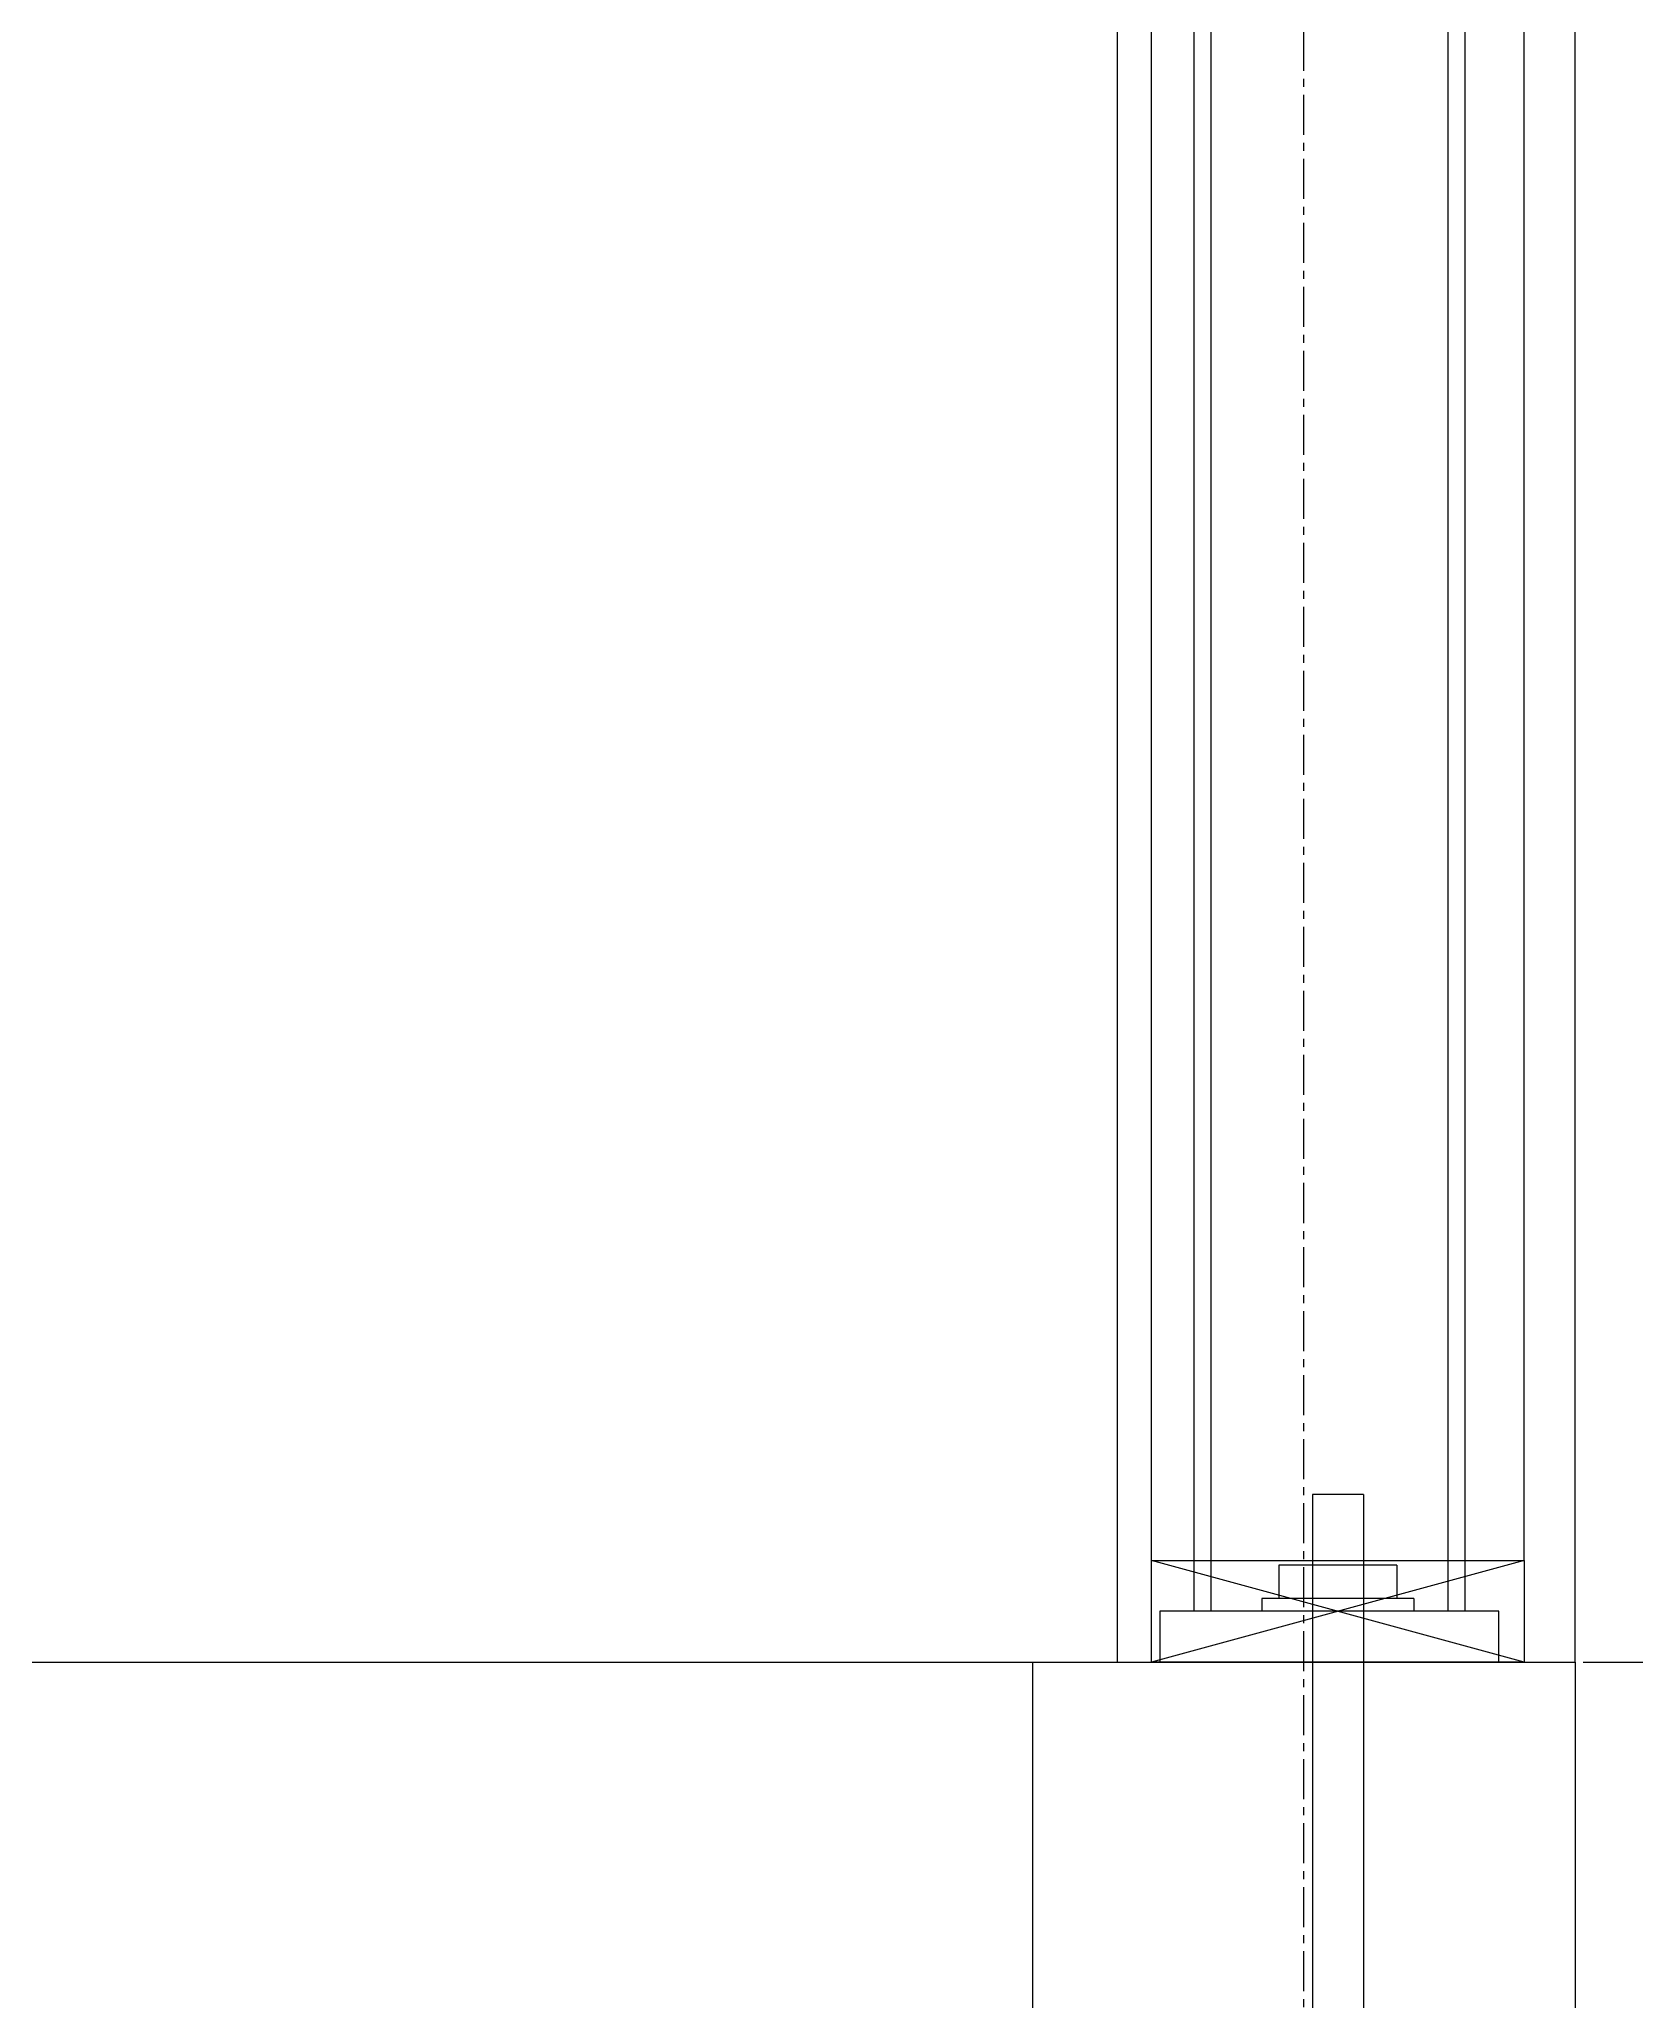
# Model space of a CAD drawing. Header units: millimetres. Extents: x -83614 to 248318, y 36678 to 90681.
# Drawn here: x 232351 to 232949, y 58788 to 59524 of the extents above; entities that cross this region are included whole.
import ezdxf

# ---------------------------------------------------------------- set-up
doc = ezdxf.new("R2010")
doc.units = ezdxf.units.MM
doc.linetypes.add('CENTER', pattern=[2, 1.25, -0.25, 0.25, -0.25])
for name, color, linetype in [('C-241-1', 241, 'Continuous'), ('LAYER11A', 11, 'Continuous'), ('LAYER131A', 131, 'Continuous'), ('LAYER7C', 7, 'CENTER'), ('Struc_Plan_WCol', 30, 'Continuous'), ('Struc_Section_BP', 135, 'Continuous'), ('Struc_Section_Dim', 2, 'Continuous'), ('Struc_Section_Steel', 11, 'Continuous')]:
    doc.layers.add(name, color=color, linetype=linetype)
doc.styles.add('ROMANS-115', font='romans.shx', dxfattribs={"width": 1.15})
doc.dimstyles.new('48-ROMANS-115', dxfattribs={"dimtxt": 3, "dimasz": 3, "dimexe": 3, "dimexo": 3, "dimgap": 0.0625, "dimtad": 1, "dimdec": 4, "dimzin": 1, "dimdsep": 46, "dimlunit": 4, "dimtxsty": 'ROMANS-115', "dimcen": 0.0625, "dimclrd": 256, "dimclre": 256, "dimclrt": 256, "dimadec": 0, "dimazin": 0, "dimtfac": 1, "dimtdec": 4, "dimtofl": 0, "dimtmove": 0, "dimatfit": 0, "dimfxl": 1, "dimfrac": 2, "dimtolj": 1, "dimtzin": 0, "dimarcsym": 0})

# ---------------------------------------------------------------- blocks, each defined once
blk = doc.blocks.new('*D53')
at = {"layer": 'Defpoints', "color": 0, "ltscale": 2}
for p in [(232926.19, 69075.27), (232926.19, 58915.27), (234023.45, 58915.27)]:
    blk.add_point(p, dxfattribs=at)
at = {"layer": 'Struc_Section_Dim', "lineweight": -2, "ltscale": 2}
for p, q in [((232929.19, 69075.27), (234026.45, 69075.27)), ((234023.45, 69072.27), (234023.45, 58918.27)), ((232929.19, 58915.27), (234026.45, 58915.27))]:
    blk.add_line(p, q, dxfattribs=at)
at = {"layer": 'Struc_Section_Dim', "ltscale": 2}
for points in [[(234022.95, 69072.27), (234023.95, 69072.27), (234023.45, 69075.27)], [(234022.95, 58918.27), (234023.95, 58918.27), (234023.45, 58915.27)]]:
    blk.add_solid(points, dxfattribs=at)
at = {"layer": 'Struc_Section_Dim', "ltscale": 2, "insert": (234021.1, 63995.27), "char_height": 3, "attachment_point": 5, "rotation": 90, "style": 'ROMANS-115'}
blk.add_mtext('\\A1;846\'-8" [258064]', dxfattribs=at)

msp = doc.modelspace()

# ---------------------------------------------------------------- linework, layer by layer
at = {"layer": 'C-241-1'}
for p, q in [((232827.73949, 58978.05022), (232827.73949, 58951.60279)), ((232846.84448, 58978.05022), (232827.73949, 58978.05022)), ((232846.84448, 58978.05022), (232846.84448, 58951.60279)), ((232859.41355, 58951.60279), (232815.17042, 58951.60279)), ((232815.17042, 58951.60279), (232815.17042, 58939.03372)), ((232859.41355, 58951.60279), (232859.41355, 58939.03372)), ((232865.76355, 58939.03372), (232808.82042, 58939.03372)), ((232808.82042, 58939.03372), (232808.82042, 58934.32032)), ((232865.76355, 58934.32032), (232808.82042, 58934.32032)), ((232865.76355, 58939.03372), (232865.76355, 58934.32032))]:
    msp.add_line(p, q, dxfattribs=at)
at = {"layer": 'C-241-1', "ltscale": 2}
for p, q in [((232827.73949, 58951.60279), (232827.73949, 58451.72032)), ((232846.84448, 58951.60279), (232846.84448, 58451.72032))]:
    msp.add_line(p, q, dxfattribs=at)
at = {"layer": 'LAYER11A'}
for p, q in [((226017.39198, 58915.27032), (232926.19198, 58915.27032)), ((232722.99198, 58305.67032), (232722.99198, 58915.27032)), ((232926.19198, 58915.27032), (232926.19198, 58788.27032)), ((232926.19198, 58915.27032), (232926.19198, 58305.67032))]:
    msp.add_line(p, q, dxfattribs=at)
at = {"layer": 'LAYER131A'}
for p, q in [((232907.14198, 58953.37032), (232907.14198, 66154.27032)), ((232926.19198, 58915.27032), (232926.19198, 66154.27032)), ((232754.74198, 58915.27032), (232754.74198, 60577.81857)), ((232767.44198, 58953.37032), (232767.44198, 60577.81857)), ((232783.31698, 60455.14532), (232783.31698, 58934.32032)), ((232884.91698, 60455.14532), (232884.91698, 58934.32032))]:
    msp.add_line(p, q, dxfattribs=at)
at = {"layer": 'LAYER7C', "ltscale": 12}
msp.add_line((232824.59198, 56679.88319), (232824.59198, 66810.13184), dxfattribs=at)
at = {"layer": 'Struc_Plan_WCol'}
for p, q in [((232907.14198, 58915.27032), (232767.44198, 58953.37032)), ((232907.14198, 58953.37032), (232767.44198, 58915.27032))]:
    msp.add_line(p, q, dxfattribs=at)
msp.add_lwpolyline([(232907.14198, 58915.27032), (232767.44198, 58915.27032), (232767.44198, 58953.37032), (232907.14198, 58953.37032)], close=True, dxfattribs=at)
at = {"layer": 'Struc_Section_BP', "ltscale": 2}
msp.add_lwpolyline([(232770.61698, 58915.27032), (232897.61698, 58915.27032), (232897.61698, 58934.32032), (232770.61698, 58934.32032)], close=True, dxfattribs=at)
at = {"layer": 'Struc_Section_Steel', "ltscale": 4}
for p, q in [((232789.66698, 60455.14532), (232789.66698, 58934.32032)), ((232878.56698, 60455.14532), (232878.56698, 58934.32032))]:
    msp.add_line(p, q, dxfattribs=at)

# ---------------------------------------------------------------- dimensions: what is measured, and where the dimension line sits
at = {"layer": 'Struc_Section_Dim', "ltscale": 2}
dim = msp.add_linear_dim(base=(234023.44847, 58915.27032), p1=(232926.19198, 69075.27032), p2=(232926.19198, 58915.27032), angle=90, dimstyle='48-ROMANS-115', dxfattribs=at)
dim.commit()
dim.dimension.update_dxf_attribs({"geometry": '*D53', "text_midpoint": (234021.10025, 63995.27032)})

doc.saveas('drawing.dxf')
